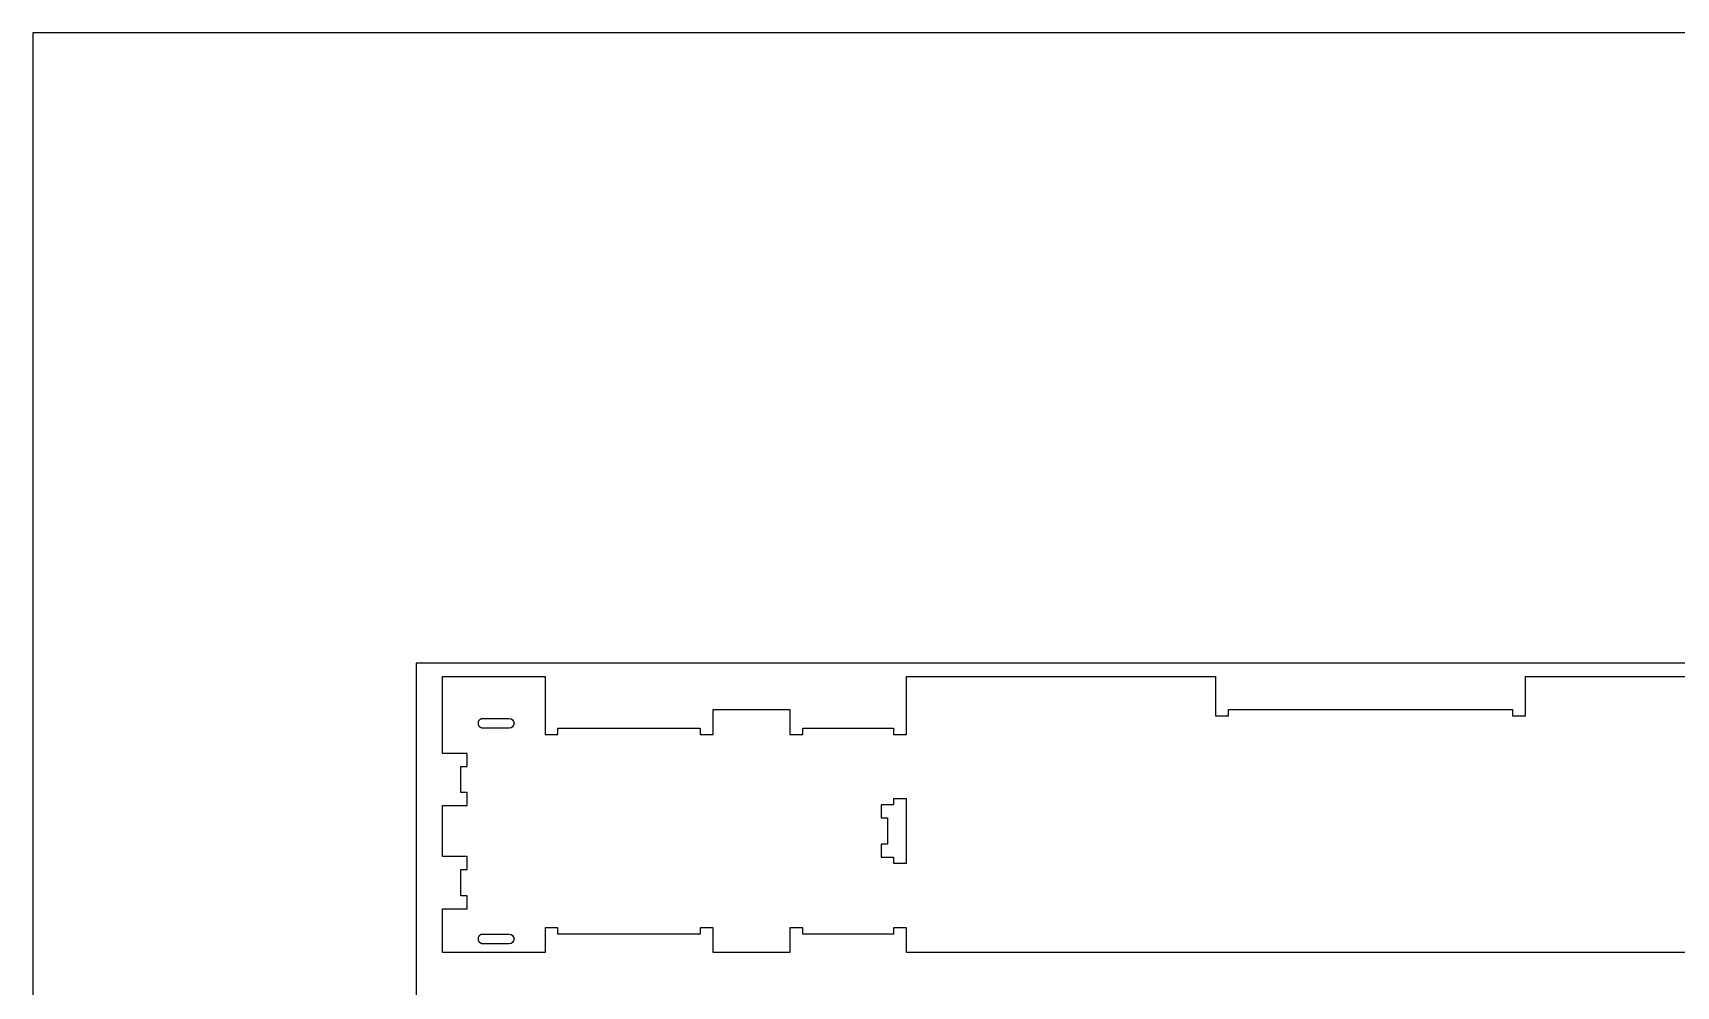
# Model space of a CAD drawing. Extents: x 0 to 4485, y 0 to 8771.
# Drawn here: x 0 to 1593, y 4670 to 5593 of the extents above; entities that cross this region are included whole.
import ezdxf

# ---------------------------------------------------------------- set-up
doc = ezdxf.new("R2010")
doc.units = 0
for name, color, linetype in [('0_SHEET_SPRUCEPLY_2440X122', 1, 'CONTINUOUS'), ('3_ANYTOOL_CUTTHROUGH_INSID', 4, 'CONTINUOUS'), ('4_ANYTOOL_CUTTHROUGH_OUTSI', 5, 'CONTINUOUS'), ('DONOTCUT', 7, 'CONTINUOUS')]:
    doc.layers.add(name, color=color, linetype=linetype)

msp = doc.modelspace()

# ---------------------------------------------------------------- linework, layer by layer
at = {"layer": '0_SHEET_SPRUCEPLY_2440X122'}
msp.add_lwpolyline([(371.7, 4982.6), (371.7, 3762.6), (2811.7, 3762.6), (2811.7, 4982.6)], close=True, dxfattribs=at)
at = {"layer": '3_ANYTOOL_CUTTHROUGH_INSID', "color": 4}
for points in [[(461.7, 4929.1, -1), (461.7, 4919.6), (436, 4919.6), (435.9, 4919.6), (435.8, 4919.6), (435.7, 4919.6), (435.6, 4919.6), (435.5, 4919.7), (435.4, 4919.7), (435.3, 4919.7), (435.2, 4919.7), (435.1, 4919.7), (435, 4919.8), (434.9, 4919.8), (434.8, 4919.8), (434.7, 4919.9), (434.6, 4919.9), (434.5, 4919.9), (434.4, 4920), (434.3, 4920), (434.2, 4920.1), (434.1, 4920.1), (434, 4920.2), (433.9, 4920.2), (433.9, 4920.3), (433.8, 4920.4), (433.7, 4920.4), (433.6, 4920.5), (433.5, 4920.6), (433.4, 4920.6), (433.4, 4920.7), (433.3, 4920.8), (433.2, 4920.9), (433.1, 4921), (433.1, 4921.1), (433, 4921.1), (432.9, 4921.2), (432.9, 4921.3), (432.8, 4921.4), (432.7, 4921.5), (432.7, 4921.6), (432.6, 4921.7), (432.6, 4921.8), (432.5, 4921.9), (432.5, 4922), (432.4, 4922.1), (432.4, 4922.2), (432.3, 4922.3), (432.3, 4922.4), (432.2, 4922.5), (432.2, 4922.6), (432.2, 4922.8), (432.1, 4922.9), (432.1, 4923), (432.1, 4923.1), (432.1, 4923.2), (432.1, 4923.3), (432, 4923.4), (432, 4923.5), (432, 4923.6), (432, 4923.7), (432, 4923.8), (432, 4923.9), (432, 4924), (432, 4924.2), (432, 4924.3), (432, 4924.4), (432, 4924.5), (432, 4924.6), (432, 4924.7), (432, 4924.8), (432, 4924.9), (432, 4925), (432, 4925.1), (432, 4925.2), (432, 4925.3), (432.1, 4925.4), (432.1, 4925.5), (432.1, 4925.7), (432.1, 4925.8), (432.1, 4925.9), (432.2, 4926), (432.2, 4926.1), (432.2, 4926.2), (432.3, 4926.3), (432.3, 4926.4), (432.4, 4926.5), (432.4, 4926.6), (432.5, 4926.7), (432.5, 4926.8), (432.6, 4926.9), (432.6, 4927), (432.7, 4927.1), (432.7, 4927.2), (432.8, 4927.3), (432.9, 4927.4), (432.9, 4927.5), (433, 4927.6), (433.1, 4927.7), (433.1, 4927.8), (433.2, 4927.9), (433.3, 4927.9), (433.4, 4928), (433.4, 4928.1), (433.5, 4928.2), (433.6, 4928.2), (433.7, 4928.3), (433.8, 4928.4), (433.9, 4928.4), (433.9, 4928.5), (434, 4928.6), (434.1, 4928.6), (434.2, 4928.7), (434.3, 4928.7), (434.4, 4928.8), (434.5, 4928.8), (434.6, 4928.8), (434.7, 4928.9), (434.8, 4928.9), (434.9, 4929), (435, 4929), (435.1, 4929), (435.2, 4929), (435.3, 4929.1), (435.4, 4929.1), (435.5, 4929.1), (435.6, 4929.1), (435.7, 4929.1), (435.8, 4929.1), (435.9, 4929.1), (436, 4929.1)], [(461.7, 4710.6), (436, 4710.6), (435.9, 4710.6), (435.8, 4710.6), (435.7, 4710.6), (435.6, 4710.6), (435.5, 4710.7), (435.4, 4710.7), (435.3, 4710.7), (435.2, 4710.7), (435.1, 4710.7), (435, 4710.8), (434.9, 4710.8), (434.8, 4710.8), (434.7, 4710.9), (434.6, 4710.9), (434.5, 4710.9), (434.4, 4711), (434.3, 4711), (434.2, 4711.1), (434.1, 4711.1), (434, 4711.2), (433.9, 4711.2), (433.9, 4711.3), (433.8, 4711.4), (433.7, 4711.4), (433.6, 4711.5), (433.5, 4711.6), (433.4, 4711.6), (433.4, 4711.7), (433.3, 4711.8), (433.2, 4711.9), (433.1, 4712), (433.1, 4712.1), (433, 4712.1), (432.9, 4712.2), (432.9, 4712.3), (432.8, 4712.4), (432.7, 4712.5), (432.7, 4712.6), (432.6, 4712.7), (432.6, 4712.8), (432.5, 4712.9), (432.5, 4713), (432.4, 4713.1), (432.4, 4713.2), (432.3, 4713.3), (432.3, 4713.4), (432.2, 4713.5), (432.2, 4713.6), (432.2, 4713.8), (432.1, 4713.9), (432.1, 4714), (432.1, 4714.1), (432.1, 4714.2), (432.1, 4714.3), (432, 4714.4), (432, 4714.5), (432, 4714.6), (432, 4714.7), (432, 4714.8), (432, 4714.9), (432, 4715), (432, 4715.2), (432, 4715.3), (432, 4715.4), (432, 4715.5), (432, 4715.6), (432, 4715.7), (432, 4715.8), (432, 4715.9), (432, 4716), (432, 4716.1), (432, 4716.2), (432, 4716.3), (432.1, 4716.4), (432.1, 4716.5), (432.1, 4716.7), (432.1, 4716.8), (432.1, 4716.9), (432.2, 4717), (432.2, 4717.1), (432.2, 4717.2), (432.3, 4717.3), (432.3, 4717.4), (432.4, 4717.5), (432.4, 4717.6), (432.5, 4717.7), (432.5, 4717.8), (432.6, 4717.9), (432.6, 4718), (432.7, 4718.1), (432.7, 4718.2), (432.8, 4718.3), (432.9, 4718.4), (432.9, 4718.5), (433, 4718.6), (433.1, 4718.7), (433.1, 4718.8), (433.2, 4718.9), (433.3, 4718.9), (433.4, 4719), (433.4, 4719.1), (433.5, 4719.2), (433.6, 4719.2), (433.7, 4719.3), (433.8, 4719.4), (433.9, 4719.4), (433.9, 4719.5), (434, 4719.6), (434.1, 4719.6), (434.2, 4719.7), (434.3, 4719.7), (434.4, 4719.8), (434.5, 4719.8), (434.6, 4719.8), (434.7, 4719.9), (434.8, 4719.9), (434.9, 4720), (435, 4720), (435.1, 4720), (435.2, 4720), (435.3, 4720.1), (435.4, 4720.1), (435.5, 4720.1), (435.6, 4720.1), (435.7, 4720.1), (435.8, 4720.1), (435.9, 4720.1), (436, 4720.1), (461.7, 4720.1, -1)]]:
    msp.add_lwpolyline(points, format="xyb", close=True, dxfattribs=at)
msp.add_lwpolyline([(847, 4851.2), (834.5, 4851.2), (834.5, 4845.2), (822.5, 4845.2), (822.5, 4832.7), (828.5, 4832.7), (828.5, 4807.2), (822.5, 4807.2), (822.5, 4794.7), (834.5, 4794.7), (834.5, 4788.7), (847, 4788.7)], close=True, dxfattribs=at)
at = {"layer": '4_ANYTOOL_CUTTHROUGH_OUTSI', "color": 5}
msp.add_lwpolyline([(1746.5, 4702.1), (1447, 4702.1), (1447, 4702.2), (1146.5, 4702.2), (1146.5, 4702.1), (847, 4702.1), (847, 4726.1), (834.5, 4726.1), (834.5, 4720.1), (746.5, 4720.1), (746.5, 4726.1), (734, 4726.1), (734, 4702.1), (659.5, 4702.1), (659.5, 4726.1), (647, 4726.1), (647, 4720.1), (509, 4720.1), (509, 4726.1), (496.5, 4726.1), (496.5, 4702.1), (397, 4702.1), (397, 4744.6), (421, 4744.6), (421, 4757.1), (415, 4757.1), (415, 4782.6), (421, 4782.6), (421, 4795.1), (397, 4795.1), (397, 4844.6), (421, 4844.6), (421, 4857.1), (415, 4857.1), (415, 4882.6), (421, 4882.6), (421, 4895.1), (397, 4895.1), (397, 4969.6), (496.5, 4969.6), (496.5, 4913.6), (509, 4913.6), (509, 4919.6), (647, 4919.6), (647, 4913.6), (659.5, 4913.6), (659.5, 4937.6), (734, 4937.6), (734, 4913.6), (746.5, 4913.6), (746.5, 4919.6), (834.5, 4919.6), (834.5, 4913.6), (847, 4913.6), (847, 4969.6), (1146.5, 4969.6), (1146.5, 4931.7), (1159, 4931.7), (1159, 4937.7), (1434.5, 4937.7), (1434.5, 4931.7), (1447, 4931.7), (1447, 4969.6), (1746.5, 4969.6)], dxfattribs=at)
at = {"layer": 'DONOTCUT'}
msp.add_lwpolyline([(0, 0), (3183.4, 0), (3183.4, 5593.4), (0, 5593.4)], close=True, dxfattribs=at)

doc.saveas('drawing.dxf')
